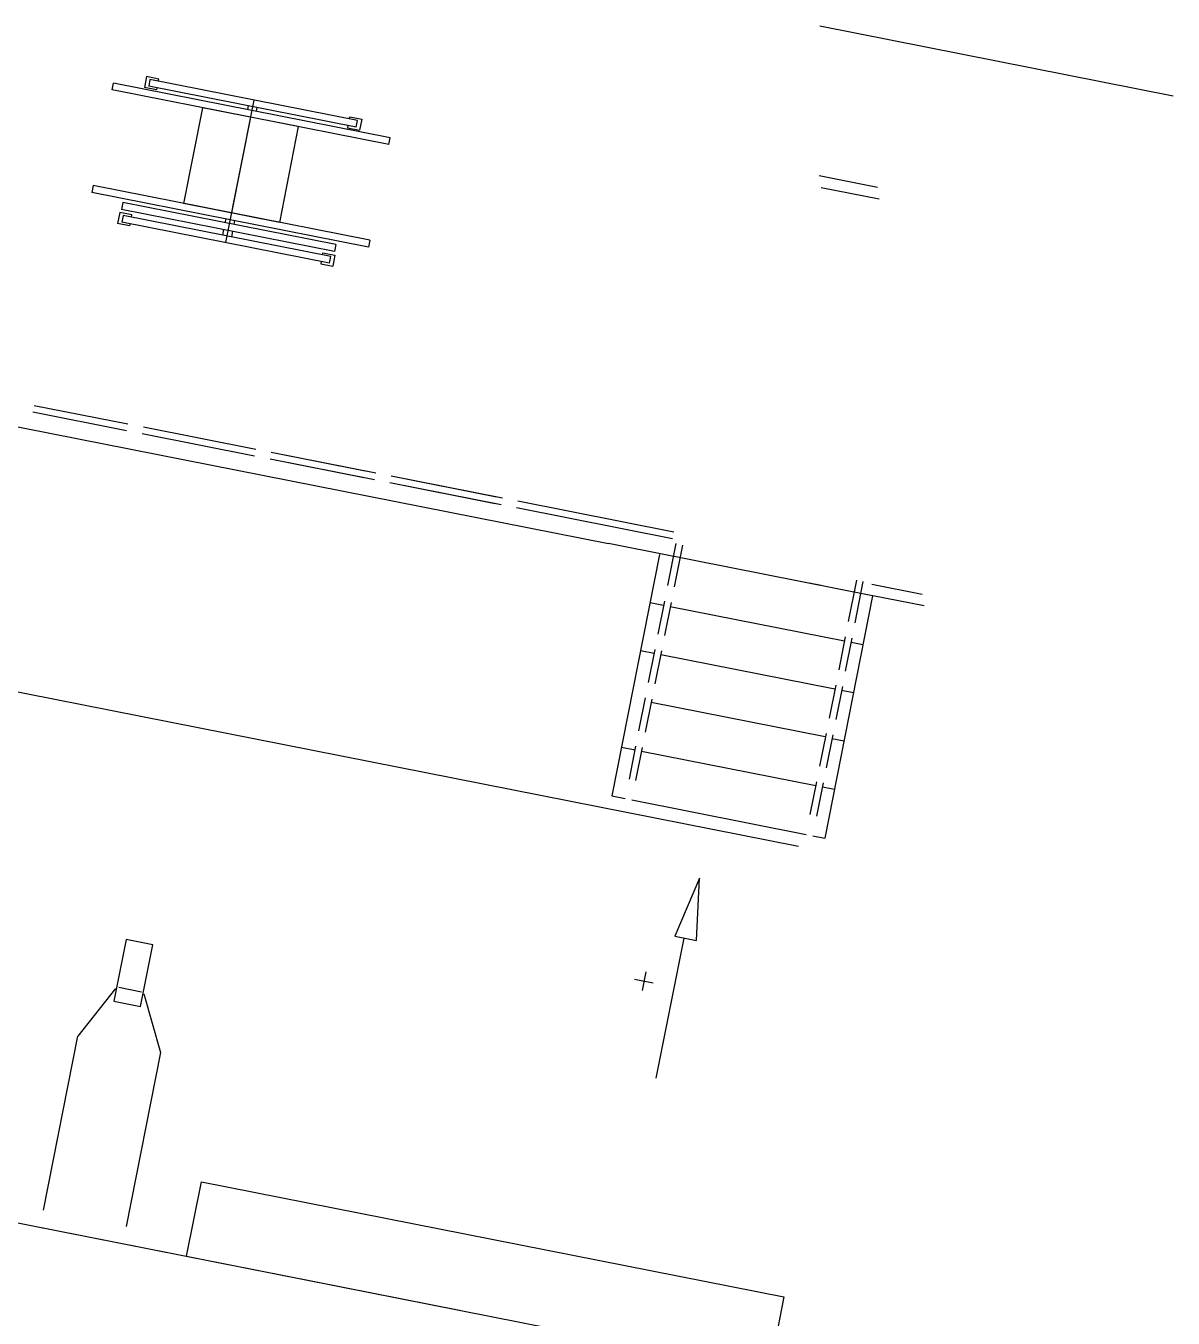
# Model space of a CAD drawing. Header units: metres. Extents: x 267365 to 277461, y 2088854 to 2108025.
# Drawn here: x 273059.53 to 273078.94, y 2096287.85 to 2096309.72 of the extents above; entities that cross this region are included whole.
import ezdxf

# ---------------------------------------------------------------- set-up
doc = ezdxf.new("R2010")
doc.units = ezdxf.units.M
doc.linetypes.add('ACAD_ISO02W100', pattern=[15, 12, -3])
doc.linetypes.add('ACAD_ISO10W100', pattern=[18, 12, -3, 0, -3])

msp = doc.modelspace()

# ---------------------------------------------------------------- linework, layer by layer
at = {"color": 30, "linetype": 'ACAD_ISO10W100', "ltscale": 50}
msp.add_line((273072.964, 2096309.715), (273078.938, 2096308.534), dxfattribs=at)
msp.add_line((273072.964, 2096309.715), (273078.938, 2096308.534), dxfattribs=at)
msp.add_line((273072.964, 2096309.715), (273078.938, 2096308.534), dxfattribs=at)
at = {"color": 30, "linetype": 'ByBlock'}
for p, q in [((273061.574, 2096308.856), (273061.537, 2096308.67)), ((273061.574, 2096308.856), (273061.537, 2096308.67)), ((273061.574, 2096308.856), (273061.537, 2096308.67)), ((273061.778, 2096308.816), (273061.574, 2096308.856)), ((273061.778, 2096308.816), (273061.574, 2096308.856)), ((273061.778, 2096308.816), (273061.574, 2096308.856)), ((273060.989, 2096308.633), (273061.012, 2096308.748)), ((273060.989, 2096308.633), (273061.012, 2096308.748)), ((273060.989, 2096308.633), (273061.012, 2096308.748)), ((273065.67, 2096307.707), (273060.989, 2096308.633)), ((273065.67, 2096307.707), (273060.989, 2096308.633)), ((273065.67, 2096307.707), (273060.989, 2096308.633)), ((273065.693, 2096307.822), (273061.012, 2096308.748)), ((273065.693, 2096307.822), (273061.012, 2096308.748)), ((273065.693, 2096307.822), (273061.012, 2096308.748)), ((273061.742, 2096308.63), (273061.537, 2096308.67)), ((273061.742, 2096308.63), (273061.537, 2096308.67)), ((273061.742, 2096308.63), (273061.537, 2096308.67)), ((273061.631, 2096308.807), (273061.609, 2096308.694)), ((273061.631, 2096308.807), (273061.609, 2096308.694)), ((273061.631, 2096308.807), (273061.609, 2096308.694)), ((273065.12, 2096308), (273061.609, 2096308.694)), ((273065.12, 2096308), (273061.609, 2096308.694)), ((273065.12, 2096308), (273061.609, 2096308.694)), ((273065.142, 2096308.113), (273061.631, 2096308.807)), ((273065.142, 2096308.113), (273061.631, 2096308.807)), ((273065.142, 2096308.113), (273061.631, 2096308.807)), ((273061.749, 2096308.666), (273061.742, 2096308.63)), ((273061.749, 2096308.666), (273061.742, 2096308.63)), ((273061.749, 2096308.666), (273061.742, 2096308.63)), ((273061.771, 2096308.779), (273061.778, 2096308.816)), ((273061.771, 2096308.779), (273061.778, 2096308.816)), ((273061.771, 2096308.779), (273061.778, 2096308.816)), ((273063.387, 2096308.46), (273062.91, 2096306.047)), ((273063.387, 2096308.46), (273062.91, 2096306.047)), ((273063.387, 2096308.46), (273062.91, 2096306.047)), ((273062.519, 2096308.33), (273062.199, 2096306.71)), ((273062.519, 2096308.33), (273062.199, 2096306.71)), ((273062.519, 2096308.33), (273062.199, 2096306.71)), ((273064.14, 2096308.01), (273062.519, 2096308.33)), ((273064.14, 2096308.01), (273062.519, 2096308.33)), ((273064.14, 2096308.01), (273062.519, 2096308.33)), ((273063.29, 2096308.362), (273063.278, 2096308.3)), ((273063.29, 2096308.362), (273063.278, 2096308.3)), ((273063.29, 2096308.362), (273063.278, 2096308.3)), ((273063.439, 2096308.332), (273063.427, 2096308.27)), ((273063.439, 2096308.332), (273063.427, 2096308.27)), ((273063.439, 2096308.332), (273063.427, 2096308.27)), ((273065.002, 2096308.14), (273065.01, 2096308.177)), ((273065.002, 2096308.14), (273065.01, 2096308.177)), ((273065.002, 2096308.14), (273065.01, 2096308.177)), ((273065.01, 2096308.177), (273065.214, 2096308.136)), ((273065.01, 2096308.177), (273065.214, 2096308.136)), ((273065.01, 2096308.177), (273065.214, 2096308.136)), ((273063.329, 2096308.17), (273063.009, 2096306.549)), ((273063.329, 2096308.17), (273063.009, 2096306.549)), ((273063.329, 2096308.17), (273063.009, 2096306.549)), ((273064.14, 2096308.01), (273063.819, 2096306.389)), ((273064.14, 2096308.01), (273063.819, 2096306.389)), ((273064.14, 2096308.01), (273063.819, 2096306.389)), ((273064.98, 2096308.028), (273064.973, 2096307.991)), ((273064.98, 2096308.028), (273064.973, 2096307.991)), ((273064.98, 2096308.028), (273064.973, 2096307.991)), ((273064.973, 2096307.991), (273065.177, 2096307.951)), ((273064.973, 2096307.991), (273065.177, 2096307.951)), ((273064.973, 2096307.991), (273065.177, 2096307.951)), ((273065.12, 2096308), (273065.142, 2096308.113)), ((273065.12, 2096308), (273065.142, 2096308.113)), ((273065.12, 2096308), (273065.142, 2096308.113)), ((273065.214, 2096308.136), (273065.177, 2096307.951)), ((273065.214, 2096308.136), (273065.177, 2096307.951)), ((273065.214, 2096308.136), (273065.177, 2096307.951)), ((273065.67, 2096307.707), (273065.693, 2096307.822)), ((273065.67, 2096307.707), (273065.693, 2096307.822)), ((273065.67, 2096307.707), (273065.693, 2096307.822)), ((273060.668, 2096307.012), (273060.646, 2096306.897)), ((273060.668, 2096307.012), (273060.646, 2096306.897)), ((273060.668, 2096307.012), (273060.646, 2096306.897)), ((273065.327, 2096305.971), (273060.646, 2096306.897)), ((273065.327, 2096305.971), (273060.646, 2096306.897)), ((273065.327, 2096305.971), (273060.646, 2096306.897)), ((273065.35, 2096306.087), (273060.668, 2096307.012)), ((273065.35, 2096306.087), (273060.668, 2096307.012)), ((273065.35, 2096306.087), (273060.668, 2096307.012)), ((273061.173, 2096306.725), (273061.15, 2096306.61)), ((273061.173, 2096306.725), (273061.15, 2096306.61)), ((273061.173, 2096306.725), (273061.15, 2096306.61)), ((273064.774, 2096306.013), (273061.173, 2096306.725)), ((273064.774, 2096306.013), (273061.173, 2096306.725)), ((273064.774, 2096306.013), (273061.173, 2096306.725)), ((273063.819, 2096306.389), (273062.199, 2096306.71)), ((273063.819, 2096306.389), (273062.199, 2096306.71)), ((273063.819, 2096306.389), (273062.199, 2096306.71)), ((273061.119, 2096306.556), (273061.083, 2096306.37)), ((273061.119, 2096306.556), (273061.083, 2096306.37)), ((273061.119, 2096306.556), (273061.083, 2096306.37)), ((273061.324, 2096306.516), (273061.119, 2096306.556)), ((273061.324, 2096306.516), (273061.119, 2096306.556)), ((273061.324, 2096306.516), (273061.119, 2096306.556)), ((273064.751, 2096305.898), (273061.15, 2096306.61)), ((273064.751, 2096305.898), (273061.15, 2096306.61)), ((273064.751, 2096305.898), (273061.15, 2096306.61)), ((273061.176, 2096306.507), (273061.154, 2096306.394)), ((273061.176, 2096306.507), (273061.154, 2096306.394)), ((273061.176, 2096306.507), (273061.154, 2096306.394)), ((273064.688, 2096305.813), (273061.176, 2096306.507)), ((273064.688, 2096305.813), (273061.176, 2096306.507)), ((273064.688, 2096305.813), (273061.176, 2096306.507)), ((273061.316, 2096306.479), (273061.324, 2096306.516)), ((273061.316, 2096306.479), (273061.324, 2096306.516)), ((273061.316, 2096306.479), (273061.324, 2096306.516)), ((273062.912, 2096306.449), (273062.899, 2096306.384)), ((273062.912, 2096306.449), (273062.899, 2096306.384)), ((273062.912, 2096306.449), (273062.899, 2096306.384)), ((273061.287, 2096306.33), (273061.083, 2096306.37)), ((273061.287, 2096306.33), (273061.083, 2096306.37)), ((273061.287, 2096306.33), (273061.083, 2096306.37)), ((273064.665, 2096305.7), (273061.154, 2096306.394)), ((273064.665, 2096305.7), (273061.154, 2096306.394)), ((273064.665, 2096305.7), (273061.154, 2096306.394)), ((273061.294, 2096306.366), (273061.287, 2096306.33)), ((273061.294, 2096306.366), (273061.287, 2096306.33)), ((273061.294, 2096306.366), (273061.287, 2096306.33)), ((273062.876, 2096306.268), (273062.857, 2096306.175)), ((273062.876, 2096306.268), (273062.857, 2096306.175)), ((273062.876, 2096306.268), (273062.857, 2096306.175)), ((273063.025, 2096306.239), (273063.007, 2096306.145)), ((273063.025, 2096306.239), (273063.007, 2096306.145)), ((273063.025, 2096306.239), (273063.007, 2096306.145)), ((273063.061, 2096306.419), (273063.048, 2096306.354)), ((273063.061, 2096306.419), (273063.048, 2096306.354)), ((273063.061, 2096306.419), (273063.048, 2096306.354)), ((273064.774, 2096306.013), (273064.751, 2096305.898)), ((273064.774, 2096306.013), (273064.751, 2096305.898)), ((273064.774, 2096306.013), (273064.751, 2096305.898)), ((273065.35, 2096306.087), (273065.327, 2096305.971)), ((273065.35, 2096306.087), (273065.327, 2096305.971)), ((273065.35, 2096306.087), (273065.327, 2096305.971)), ((273064.548, 2096305.84), (273064.555, 2096305.877)), ((273064.548, 2096305.84), (273064.555, 2096305.877)), ((273064.548, 2096305.84), (273064.555, 2096305.877)), ((273064.555, 2096305.877), (273064.759, 2096305.836)), ((273064.555, 2096305.877), (273064.759, 2096305.836)), ((273064.555, 2096305.877), (273064.759, 2096305.836)), ((273064.665, 2096305.7), (273064.688, 2096305.813)), ((273064.665, 2096305.7), (273064.688, 2096305.813)), ((273064.665, 2096305.7), (273064.688, 2096305.813)), ((273064.759, 2096305.836), (273064.722, 2096305.651)), ((273064.759, 2096305.836), (273064.722, 2096305.651)), ((273064.759, 2096305.836), (273064.722, 2096305.651)), ((273064.525, 2096305.728), (273064.518, 2096305.691)), ((273064.525, 2096305.728), (273064.518, 2096305.691)), ((273064.525, 2096305.728), (273064.518, 2096305.691)), ((273064.518, 2096305.691), (273064.722, 2096305.651)), ((273064.518, 2096305.691), (273064.722, 2096305.651)), ((273064.518, 2096305.691), (273064.722, 2096305.651))]:
    msp.add_line(p, q, dxfattribs=at)
at = {"color": 30}
for p, q in [((273031.338, 2096308.478), (273069.384, 2096300.955)), ((273031.338, 2096308.478), (273069.384, 2096300.955)), ((273031.338, 2096308.478), (273069.384, 2096300.955)), ((273072.949, 2096307.181), (273073.936, 2096306.986)), ((273072.949, 2096307.181), (273073.936, 2096306.986)), ((273072.949, 2096307.181), (273073.936, 2096306.986)), ((273072.984, 2096306.981), (273073.965, 2096306.787)), ((273072.984, 2096306.981), (273073.965, 2096306.787)), ((273072.984, 2096306.981), (273073.965, 2096306.787)), ((273069.613, 2096300.91), (273069.384, 2096300.956)), ((273069.613, 2096300.91), (273069.384, 2096300.956)), ((273069.613, 2096300.91), (273069.384, 2096300.956)), ((273070.251, 2096300.768), (273069.443, 2096296.684)), ((273070.251, 2096300.768), (273069.443, 2096296.684)), ((273070.251, 2096300.768), (273069.443, 2096296.684)), ((273073.855, 2096300.072), (273069.613, 2096300.91)), ((273073.855, 2096300.072), (273069.613, 2096300.91)), ((273073.855, 2096300.072), (273069.613, 2096300.91)), ((273072.985, 2096300.244), (273072.782, 2096300.284)), ((273072.985, 2096300.244), (273072.782, 2096300.284)), ((273072.985, 2096300.244), (273072.782, 2096300.284)), ((273073.84, 2096300.267), (273074.692, 2096300.099)), ((273073.84, 2096300.267), (273074.692, 2096300.099)), ((273073.84, 2096300.267), (273074.692, 2096300.099)), ((273070.09, 2096299.957), (273070.318, 2096299.912)), ((273070.09, 2096299.957), (273070.318, 2096299.912)), ((273070.09, 2096299.957), (273070.318, 2096299.912)), ((273070.431, 2096299.89), (273073.377, 2096299.308)), ((273070.431, 2096299.89), (273073.377, 2096299.308)), ((273070.431, 2096299.89), (273073.377, 2096299.308)), ((273073.855, 2096300.072), (273073.046, 2096295.972)), ((273073.855, 2096300.072), (273073.046, 2096295.972)), ((273073.855, 2096300.072), (273073.046, 2096295.972)), ((273074.728, 2096299.899), (273073.857, 2096300.071)), ((273074.728, 2096299.899), (273073.857, 2096300.071)), ((273074.728, 2096299.899), (273073.857, 2096300.071)), ((273073.489, 2096299.285), (273073.691, 2096299.245)), ((273073.489, 2096299.285), (273073.691, 2096299.245)), ((273073.489, 2096299.285), (273073.691, 2096299.245)), ((273069.93, 2096299.147), (273070.157, 2096299.102)), ((273069.93, 2096299.147), (273070.157, 2096299.102)), ((273069.93, 2096299.147), (273070.157, 2096299.102)), ((273070.27, 2096299.08), (273073.215, 2096298.498)), ((273070.27, 2096299.08), (273073.215, 2096298.498)), ((273070.27, 2096299.08), (273073.215, 2096298.498)), ((273073.328, 2096298.475), (273073.531, 2096298.435)), ((273073.328, 2096298.475), (273073.531, 2096298.435)), ((273073.328, 2096298.475), (273073.531, 2096298.435)), ((273070.108, 2096298.27), (273073.054, 2096297.688)), ((273070.108, 2096298.27), (273073.054, 2096297.688)), ((273070.108, 2096298.27), (273073.054, 2096297.688)), ((273069.607, 2096297.511), (273069.835, 2096297.465)), ((273069.607, 2096297.511), (273069.835, 2096297.465)), ((273069.607, 2096297.511), (273069.835, 2096297.465)), ((273073.167, 2096297.659), (273073.371, 2096297.619)), ((273073.167, 2096297.659), (273073.371, 2096297.619)), ((273073.167, 2096297.659), (273073.371, 2096297.619)), ((273069.947, 2096297.443), (273072.893, 2096296.861)), ((273069.947, 2096297.443), (273072.893, 2096296.861)), ((273069.947, 2096297.443), (273072.893, 2096296.861)), ((273073.005, 2096296.839), (273073.208, 2096296.799)), ((273073.005, 2096296.839), (273073.208, 2096296.799)), ((273073.005, 2096296.839), (273073.208, 2096296.799)), ((273069.443, 2096296.684), (273069.671, 2096296.639)), ((273069.443, 2096296.684), (273069.671, 2096296.639)), ((273069.443, 2096296.684), (273069.671, 2096296.639)), ((273069.784, 2096296.617), (273072.73, 2096296.035)), ((273069.784, 2096296.617), (273072.73, 2096296.035)), ((273069.784, 2096296.617), (273072.73, 2096296.035)), ((273072.842, 2096296.012), (273073.044, 2096295.972)), ((273072.842, 2096296.012), (273073.044, 2096295.972)), ((273072.842, 2096296.012), (273073.044, 2096295.972)), ((273070.925, 2096295.293), (273070.51, 2096294.311)), ((273070.925, 2096295.293), (273070.51, 2096294.311)), ((273070.873, 2096294.239), (273070.925, 2096295.293)), ((273070.873, 2096294.239), (273070.925, 2096295.293)), ((273061.228, 2096294.257), (273061.022, 2096293.213)), ((273061.228, 2096294.257), (273061.022, 2096293.213)), ((273061.228, 2096294.257), (273061.022, 2096293.213)), ((273061.678, 2096294.168), (273061.228, 2096294.257)), ((273061.678, 2096294.168), (273061.228, 2096294.257)), ((273061.678, 2096294.168), (273061.228, 2096294.257)), ((273070.195, 2096291.909), (273070.664, 2096294.28)), ((273070.195, 2096291.909), (273070.664, 2096294.28)), ((273070.195, 2096291.909), (273070.664, 2096294.28)), ((273070.51, 2096294.311), (273070.873, 2096294.239)), ((273070.51, 2096294.311), (273070.873, 2096294.239)), ((273061.472, 2096293.124), (273061.678, 2096294.168)), ((273061.472, 2096293.124), (273061.678, 2096294.168)), ((273061.472, 2096293.124), (273061.678, 2096294.168)), ((273070.142, 2096293.518), (273069.829, 2096293.58)), ((273070.142, 2096293.518), (273069.829, 2096293.58)), ((273070.142, 2096293.518), (273069.829, 2096293.58)), ((273070.016, 2096293.706), (273069.954, 2096293.394)), ((273070.016, 2096293.706), (273069.954, 2096293.394)), ((273070.016, 2096293.706), (273069.954, 2096293.394)), ((273061.049, 2096293.429), (273060.413, 2096292.62)), ((273061.049, 2096293.429), (273060.413, 2096292.62)), ((273061.049, 2096293.429), (273060.413, 2096292.62)), ((273061.103, 2096293.449), (273061.486, 2096293.373)), ((273061.103, 2096293.449), (273061.486, 2096293.373)), ((273061.103, 2096293.449), (273061.486, 2096293.373)), ((273061.529, 2096293.334), (273061.81, 2096292.344)), ((273061.529, 2096293.334), (273061.81, 2096292.344)), ((273061.529, 2096293.334), (273061.81, 2096292.344)), ((273061.022, 2096293.213), (273061.472, 2096293.124)), ((273061.022, 2096293.213), (273061.472, 2096293.124)), ((273061.022, 2096293.213), (273061.472, 2096293.124)), ((273059.83, 2096289.675), (273060.413, 2096292.62)), ((273059.83, 2096289.675), (273060.413, 2096292.62)), ((273059.83, 2096289.675), (273060.413, 2096292.62)), ((273061.81, 2096292.344), (273061.228, 2096289.399)), ((273061.81, 2096292.344), (273061.228, 2096289.399)), ((273061.81, 2096292.344), (273061.228, 2096289.399)), ((273062.251, 2096288.897), (273062.5, 2096290.158)), ((273062.251, 2096288.897), (273062.5, 2096290.158)), ((273062.251, 2096288.897), (273062.5, 2096290.158))]:
    msp.add_line(p, q, dxfattribs=at)
at = {"color": 30, "linetype": 'ACAD_ISO02W100', "ltscale": 60}
msp.add_line((273072.599, 2096295.832), (273026.415, 2096304.963), dxfattribs=at)
msp.add_line((273072.599, 2096295.832), (273026.415, 2096304.963), dxfattribs=at)
msp.add_line((273072.599, 2096295.832), (273026.415, 2096304.963), dxfattribs=at)
at = {"color": 30, "linetype": 'Continuous'}
for p, q in [((273059.65, 2096303.182), (273061.236, 2096302.869)), ((273059.65, 2096303.182), (273061.236, 2096302.869)), ((273059.65, 2096303.182), (273061.236, 2096302.869)), ((273059.672, 2096303.294), (273061.258, 2096302.981)), ((273059.672, 2096303.294), (273061.258, 2096302.981)), ((273059.672, 2096303.294), (273061.258, 2096302.981)), ((273061.522, 2096302.929), (273063.423, 2096302.553)), ((273061.522, 2096302.929), (273063.423, 2096302.553)), ((273061.522, 2096302.929), (273063.423, 2096302.553)), ((273061.5, 2096302.817), (273063.401, 2096302.441)), ((273061.5, 2096302.817), (273063.401, 2096302.441)), ((273061.5, 2096302.817), (273063.401, 2096302.441)), ((273063.683, 2096302.502), (273065.269, 2096302.188)), ((273063.683, 2096302.502), (273065.451, 2096302.152)), ((273063.683, 2096302.502), (273065.269, 2096302.188)), ((273063.683, 2096302.502), (273065.451, 2096302.152)), ((273063.683, 2096302.502), (273065.269, 2096302.188)), ((273063.683, 2096302.502), (273065.451, 2096302.152)), ((273063.661, 2096302.389), (273065.247, 2096302.076)), ((273063.661, 2096302.389), (273065.427, 2096302.04)), ((273063.661, 2096302.389), (273065.247, 2096302.076)), ((273063.661, 2096302.389), (273065.427, 2096302.04)), ((273063.661, 2096302.389), (273065.247, 2096302.076)), ((273063.661, 2096302.389), (273065.427, 2096302.04)), ((273065.709, 2096302.101), (273067.494, 2096301.748)), ((273065.709, 2096302.101), (273067.592, 2096301.729)), ((273065.709, 2096302.101), (273067.494, 2096301.748)), ((273065.709, 2096302.101), (273067.592, 2096301.729)), ((273065.709, 2096302.101), (273067.494, 2096301.748)), ((273065.709, 2096302.101), (273067.592, 2096301.729)), ((273065.688, 2096301.988), (273067.472, 2096301.636)), ((273065.688, 2096301.988), (273067.57, 2096301.616)), ((273065.688, 2096301.988), (273067.472, 2096301.636)), ((273065.688, 2096301.988), (273067.57, 2096301.616)), ((273065.688, 2096301.988), (273067.472, 2096301.636)), ((273065.688, 2096301.988), (273067.57, 2096301.616)), ((273067.852, 2096301.677), (273070.494, 2096301.155)), ((273067.852, 2096301.677), (273070.494, 2096301.155)), ((273067.852, 2096301.677), (273070.494, 2096301.155)), ((273067.852, 2096301.677), (273070.494, 2096301.155)), ((273067.852, 2096301.677), (273070.494, 2096301.155)), ((273067.852, 2096301.677), (273070.494, 2096301.155)), ((273067.83, 2096301.565), (273070.47, 2096301.043)), ((273067.83, 2096301.565), (273070.47, 2096301.043)), ((273067.83, 2096301.565), (273070.47, 2096301.043)), ((273067.83, 2096301.565), (273070.47, 2096301.043)), ((273067.83, 2096301.565), (273070.47, 2096301.043)), ((273067.83, 2096301.565), (273070.47, 2096301.043)), ((273070.526, 2096300.956), (273070.385, 2096300.246)), ((273070.526, 2096300.956), (273070.385, 2096300.246)), ((273070.526, 2096300.956), (273070.385, 2096300.246)), ((273070.526, 2096300.956), (273070.385, 2096300.246)), ((273070.526, 2096300.956), (273070.385, 2096300.246)), ((273070.526, 2096300.956), (273070.385, 2096300.246)), ((273070.637, 2096300.93), (273070.498, 2096300.224)), ((273070.637, 2096300.93), (273070.498, 2096300.224)), ((273070.637, 2096300.93), (273070.498, 2096300.224)), ((273070.637, 2096300.93), (273070.498, 2096300.224)), ((273070.637, 2096300.93), (273070.498, 2096300.224)), ((273070.637, 2096300.93), (273070.498, 2096300.224)), ((273073.581, 2096300.335), (273073.443, 2096299.636)), ((273073.581, 2096300.335), (273073.443, 2096299.636)), ((273073.581, 2096300.335), (273073.443, 2096299.636)), ((273073.691, 2096300.312), (273073.553, 2096299.612)), ((273073.691, 2096300.312), (273073.553, 2096299.612)), ((273073.691, 2096300.312), (273073.553, 2096299.612)), ((273070.332, 2096299.979), (273070.222, 2096299.422)), ((273070.332, 2096299.979), (273070.222, 2096299.422)), ((273070.332, 2096299.979), (273070.222, 2096299.422)), ((273070.332, 2096299.979), (273070.222, 2096299.422)), ((273070.332, 2096299.979), (273070.222, 2096299.422)), ((273070.332, 2096299.979), (273070.222, 2096299.422)), ((273070.444, 2096299.957), (273070.334, 2096299.399)), ((273070.444, 2096299.957), (273070.334, 2096299.399)), ((273070.444, 2096299.957), (273070.334, 2096299.399)), ((273070.444, 2096299.957), (273070.334, 2096299.399)), ((273070.444, 2096299.957), (273070.334, 2096299.399)), ((273070.444, 2096299.957), (273070.334, 2096299.399)), ((273073.39, 2096299.376), (273073.28, 2096298.819)), ((273073.39, 2096299.376), (273073.28, 2096298.819)), ((273073.39, 2096299.376), (273073.28, 2096298.819)), ((273073.503, 2096299.354), (273073.392, 2096298.796)), ((273073.503, 2096299.354), (273073.392, 2096298.796)), ((273073.503, 2096299.354), (273073.392, 2096298.796)), ((273070.169, 2096299.161), (273070.059, 2096298.605)), ((273070.169, 2096299.161), (273070.059, 2096298.605)), ((273070.169, 2096299.161), (273070.059, 2096298.605)), ((273070.169, 2096299.161), (273070.059, 2096298.605)), ((273070.169, 2096299.161), (273070.059, 2096298.605)), ((273070.169, 2096299.161), (273070.059, 2096298.605)), ((273070.281, 2096299.14), (273070.171, 2096298.581)), ((273070.281, 2096299.14), (273070.171, 2096298.581)), ((273070.281, 2096299.14), (273070.171, 2096298.581)), ((273070.281, 2096299.14), (273070.171, 2096298.581)), ((273070.281, 2096299.14), (273070.171, 2096298.581)), ((273070.281, 2096299.14), (273070.171, 2096298.581)), ((273073.23, 2096298.56), (273073.12, 2096298.003)), ((273073.23, 2096298.56), (273073.12, 2096298.003)), ((273073.23, 2096298.56), (273073.12, 2096298.003)), ((273070.006, 2096298.344), (273069.896, 2096297.788)), ((273070.006, 2096298.344), (273069.896, 2096297.788)), ((273070.006, 2096298.344), (273069.896, 2096297.788)), ((273070.006, 2096298.344), (273069.896, 2096297.788)), ((273070.006, 2096298.344), (273069.896, 2096297.788)), ((273070.006, 2096298.344), (273069.896, 2096297.788)), ((273073.342, 2096298.538), (273073.232, 2096297.979)), ((273073.342, 2096298.538), (273073.232, 2096297.979)), ((273073.342, 2096298.538), (273073.232, 2096297.979)), ((273070.119, 2096298.323), (273070.008, 2096297.764)), ((273070.119, 2096298.323), (273070.008, 2096297.764)), ((273070.119, 2096298.323), (273070.008, 2096297.764)), ((273070.119, 2096298.323), (273070.008, 2096297.764)), ((273070.119, 2096298.323), (273070.008, 2096297.764)), ((273070.119, 2096298.323), (273070.008, 2096297.764)), ((273073.067, 2096297.742), (273072.957, 2096297.186)), ((273073.067, 2096297.742), (273072.957, 2096297.186)), ((273073.067, 2096297.742), (273072.957, 2096297.186)), ((273073.067, 2096297.742), (273072.957, 2096297.186)), ((273073.067, 2096297.742), (273072.957, 2096297.186)), ((273073.067, 2096297.742), (273072.957, 2096297.186)), ((273073.179, 2096297.721), (273073.069, 2096297.162)), ((273073.179, 2096297.721), (273073.069, 2096297.162)), ((273073.179, 2096297.721), (273073.069, 2096297.162)), ((273073.179, 2096297.721), (273073.069, 2096297.162)), ((273073.179, 2096297.721), (273073.069, 2096297.162)), ((273073.179, 2096297.721), (273073.069, 2096297.162)), ((273069.844, 2096297.527), (273069.734, 2096296.97)), ((273069.844, 2096297.527), (273069.734, 2096296.97)), ((273069.844, 2096297.527), (273069.734, 2096296.97)), ((273069.844, 2096297.527), (273069.734, 2096296.97)), ((273069.844, 2096297.527), (273069.734, 2096296.97)), ((273069.844, 2096297.527), (273069.734, 2096296.97)), ((273069.956, 2096297.505), (273069.846, 2096296.947)), ((273069.956, 2096297.505), (273069.846, 2096296.947)), ((273069.956, 2096297.505), (273069.846, 2096296.947)), ((273069.956, 2096297.505), (273069.846, 2096296.947)), ((273069.956, 2096297.505), (273069.846, 2096296.947)), ((273069.956, 2096297.505), (273069.846, 2096296.947)), ((273072.904, 2096296.925), (273072.794, 2096296.369)), ((273072.904, 2096296.925), (273072.794, 2096296.369)), ((273072.904, 2096296.925), (273072.794, 2096296.369)), ((273072.904, 2096296.925), (273072.794, 2096296.369)), ((273072.904, 2096296.925), (273072.794, 2096296.369)), ((273072.904, 2096296.925), (273072.794, 2096296.369)), ((273073.017, 2096296.904), (273072.906, 2096296.345)), ((273073.017, 2096296.904), (273072.906, 2096296.345)), ((273073.017, 2096296.904), (273072.906, 2096296.345)), ((273073.017, 2096296.904), (273072.906, 2096296.345)), ((273073.017, 2096296.904), (273072.906, 2096296.345)), ((273073.017, 2096296.904), (273072.906, 2096296.345))]:
    msp.add_line(p, q, dxfattribs=at)
at = {"color": 30, "ltscale": 100}
for p, q in [((273023.491, 2096296.561), (273072.106, 2096286.949)), ((273023.491, 2096296.561), (273072.106, 2096286.949)), ((273023.491, 2096296.561), (273072.106, 2096286.949)), ((273028.729, 2096295.525), (273066.867, 2096287.985)), ((273028.729, 2096295.525), (273066.867, 2096287.985)), ((273028.729, 2096295.525), (273066.867, 2096287.985)), ((273062.5, 2096290.158), (273072.355, 2096288.209)), ((273062.5, 2096290.158), (273072.355, 2096288.209)), ((273062.5, 2096290.158), (273072.355, 2096288.209)), ((273072.355, 2096288.209), (273057.332, 2096212.226)), ((273072.355, 2096288.209), (273057.332, 2096212.226)), ((273072.355, 2096288.209), (273057.332, 2096212.226))]:
    msp.add_line(p, q, dxfattribs=at)

doc.saveas('drawing.dxf')
